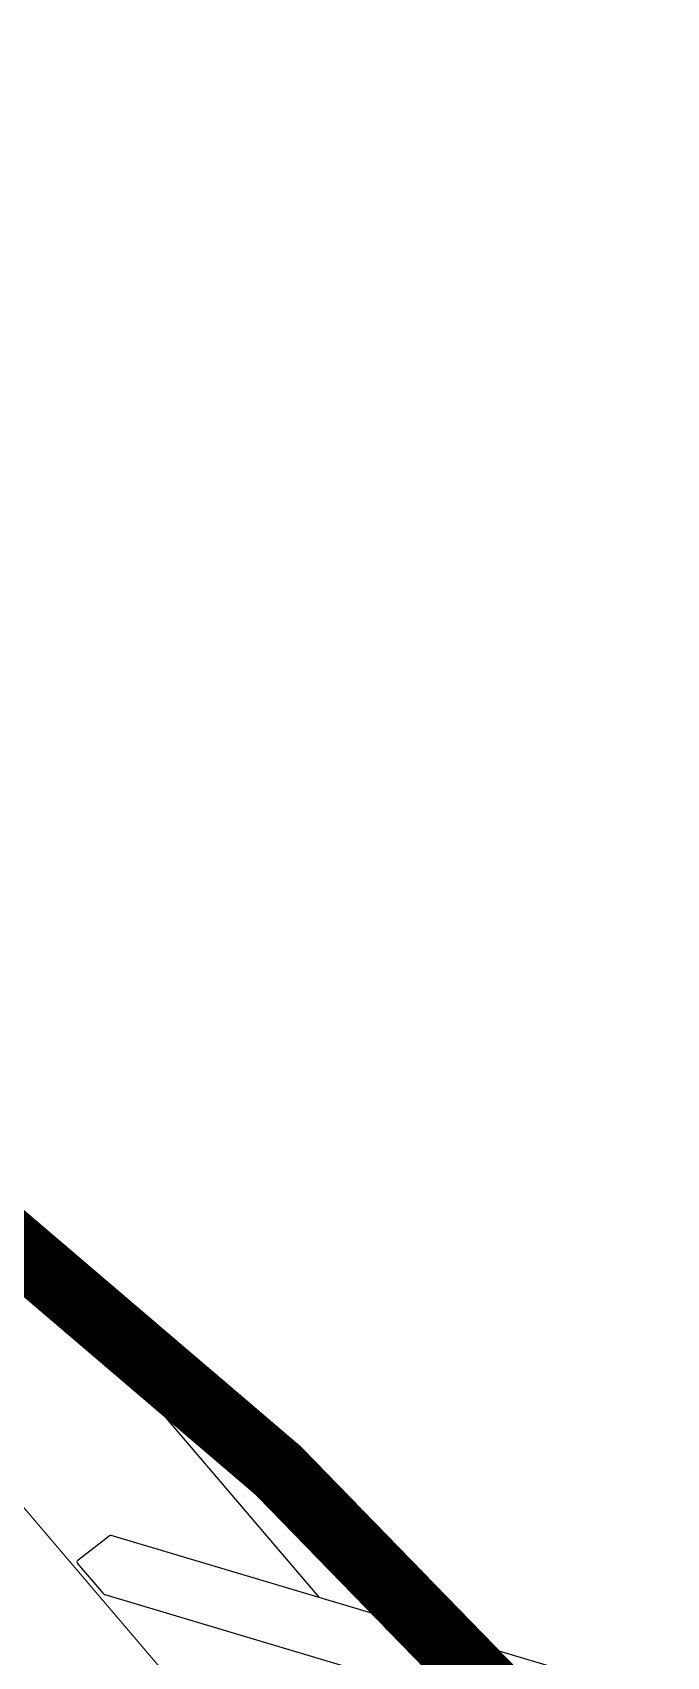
# Model space of a CAD drawing. Header units: millimetres. Extents: x 246416442 to 246896683, y 7418963194 to 7419503218.
# Drawn here: x 246849950 to 246850904, y 7419442122 to 7419444564 of the extents above; entities that cross this region are included whole.
import ezdxf
from ezdxf.lldxf.tags import DXFTag

# ---------------------------------------------------------------- set-up
doc = ezdxf.new("R2010")
doc.units = ezdxf.units.MM
doc.linetypes.add('DASHED2', pattern=[9.525, 6.35, -3.175])
doc.linetypes.add('HIDDEN', pattern=[9.525, 6.35, -3.175])
for name, color, linetype in [('L-EDGE-CONCRETE', 1, 'CONCRETE_EDGE_SHORT'), ('L-Hatch Boundary', 1, 'Continuous'), ('L-ST-SHADE-SAIL', 5, 'DASHED2'), ('L-X-E-PLAY', 9, 'Continuous'), ('L-X-E-PLAY (FallZone)', 252, 'HIDDEN')]:
    doc.layers.add(name, color=color, linetype=linetype)
doc.layers.add('L-SUB-SOIL DRAINAGE', color=170, linetype='SUBSOIL', lineweight=20)
doc.styles.get("Standard").update_dxf_attribs({"font": 'arial.ttf'})
doc.linetypes.add('CONCRETE_EDGE_SHORT', pattern='A,0.5,-0.2,["CE",Standard,S=0.1,R=0,X=-0.05,Y=-0.05],-0.2', length=0.9)
tags = doc.linetypes.add('SUBSOIL', pattern='A,12.7,-5.08,["SSD",Standard,S=2.54,R=0,X=-2.54,Y=-1.27],-6.35', length=24.13).pattern_tags.tags
tags[6] = DXFTag(74, 10)

# ---------------------------------------------------------------- blocks, each defined once
blk = doc.blocks.new('Bird Nest Swing - Moduplay')
at = {"layer": 'L-X-E-PLAY', "lineweight": 25}
for p, q in [((40.7883, 32.8008), (40.0843, 32.3445)), ((40.1458, 32.2796), (40.8485, 32.735)), ((40.08, 32.2821), (40.0828, 32.342)), ((40.144, 32.2791), (40.083, 32.2791))]:
    blk.add_line(p, q, dxfattribs=at)
for centre, major_axis, start_param, end_param in [((40.0859, 32.342), (-0.00265, -0.00172), 4.712389, 5.685137), ((40.0831, 32.2821), (0.00265, 0.00172), 2.543545, 4.114341), ((40.1442, 32.2821), (-0.00265, -0.00172), 0.972748, 1.570796)]:
    blk.add_ellipse(centre, major_axis=major_axis, ratio=0.951251, start_param=start_param, end_param=end_param, dxfattribs=at)
at = {"layer": 'L-X-E-PLAY (FallZone)', "color": 252, "lineweight": 25}
blk.add_line((36.9213, 32.5217), (40.3576, 32.5217), dxfattribs=at)
at = {"layer": 'L-X-E-PLAY (FallZone)', "color": 252, "lineweight": 5}
blk.add_line((36.9213, 32.2717), (44.9213, 32.2717), dxfattribs=at)

msp = doc.modelspace()

# ---------------------------------------------------------------- linework, layer by layer
at = {"layer": 'L-EDGE-CONCRETE', "ltscale": 25, "flags": 128}
msp.add_lwpolyline([(246848611.4, 7419437764.3, 200, 200, -0.123633), (246848419.4, 7419434283.2, 200, 200, 0.388271), (246853799.3, 7419438442.8, 200, 200, -0.519902), (246847741.3, 7419445155.5, 200, 200, -0.236833), (246843497.8, 7419445010, 200, 200, -0.098065), (246843427.2, 7419442466.4, 200, 200, -0.135373), (246846549.7, 7419441107.2, 200, 200, -0.155485), (246848594, 7419437775.9, 0, 0, 0)], format="xyseb", dxfattribs=at)
at = {"layer": 'L-Hatch Boundary', "ltscale": 0.1}
for centre, radius, start, end in [((246853113, 7419444147.8), 5302.7, 358.688, 124.3182), ((246853119.2, 7419443907.2), 5506.5, 166.7974, 308.2764)]:
    msp.add_arc(centre, radius, start, end, dxfattribs=at)
at = {"layer": 'L-ST-SHADE-SAIL', "ltscale": 0.5, "const_width": 100, "flags": 128}
msp.add_lwpolyline([(246859558.4, 7419444257.7, -0.009804), (246850603.8, 7419449269.6, -0.241023), (246847202.1, 7419444392.7, -0.235128), (246853154.9, 7419437677.9, -0.27209), (246859558.4, 7419444257.7, 24.185164)], format="xyb", dxfattribs=at)
at = {"layer": 'L-SUB-SOIL DRAINAGE', "ltscale": 0.75, "flags": 128}
msp.add_lwpolyline([(246847130, 7419444362.6, 0.448469), (246853357.2, 7419437905.4, -0.324879), (246848823.3, 7419434569.5, 0.430259), (246843979.5, 7419442670.9, 0.058905), (246844081.6, 7419444281.4)], format="xyb", close=True, dxfattribs=at)

# ---------------------------------------------------------------- block references
at = {"layer": 'L-X-E-PLAY', "xscale": 999.9999999999994, "yscale": 999.9999999999994, "zscale": 999.9999999999994, "rotation": 310.4639740679995}
msp.add_blockref('Bird Nest Swing - Moduplay', (246799447, 7419451810), dxfattribs=at)

doc.saveas('drawing.dxf')
